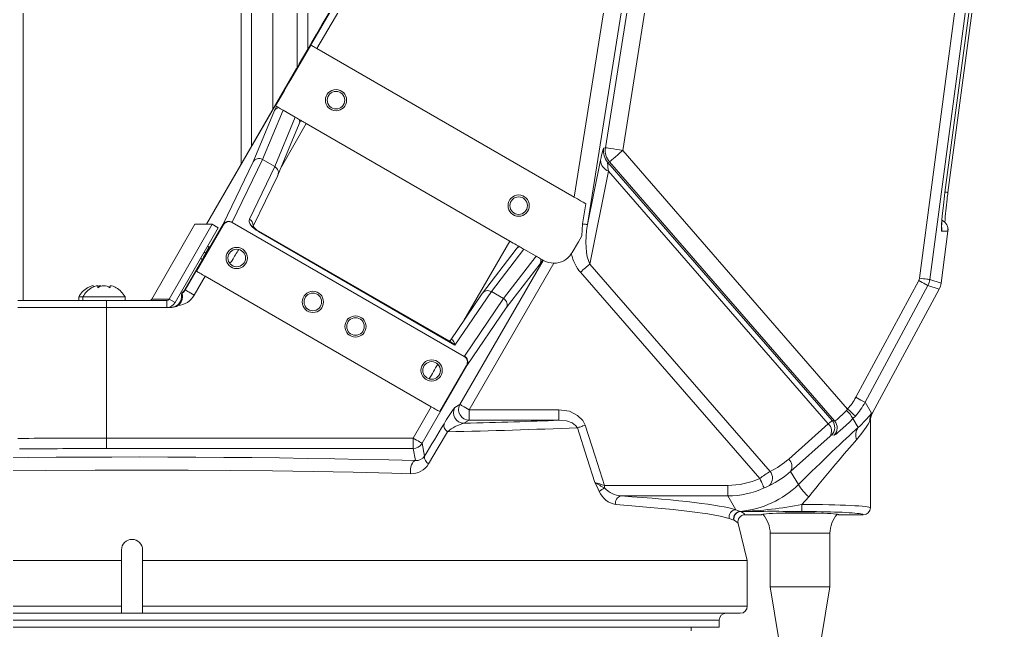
# Model space of a CAD drawing. Header units: millimetres. Extents: x -280 to 408, y 33 to 269.
# Drawn here: x 296.75 to 324.81, y 116.53 to 133.9 of the extents above; entities that cross this region are included whole.
import ezdxf

# ---------------------------------------------------------------- set-up
doc = ezdxf.new("R2010")
doc.units = ezdxf.units.MM

msp = doc.modelspace()

# ---------------------------------------------------------------- linework, layer by layer
at = {"color": 7, "linetype": 'Continuous', "lineweight": 15}
for p, q in [((324.8074, 142.9262), (322.6356, 126.5078)), ((322.3386, 126.5471), (324.4622, 142.6008)), ((323.0636, 128.9841), (324.1748, 137.3841)), ((323.064, 128.984), (324.1752, 137.384)), ((323.1486, 128.984), (324.2598, 137.384)), ((303.3413, 135.5644), (303.3413, 130.3008)), ((304.626, 132.505), (306.4651, 135.6409)), ((304.9413, 135.5644), (304.9413, 133.0659)), ((306.6375, 135.5398), (305.1962, 133.0821)), ((312.5163, 128.8558), (313.5598, 135.4444)), ((314.0791, 135.5315), (312.8974, 128.0706)), ((313.406, 130.2592), (314.2371, 135.5064)), ((314.7303, 135.4283), (313.8992, 130.1811)), ((304.4551, 132.2012), (305.0285, 133.1789)), ((312.5163, 128.8558), (305.1962, 133.0821)), ((304.6256, 132.5252), (302.0588, 128.0794)), ((304.6257, 132.5044), (304.6167, 132.5096)), ((304.6171, 132.5102), (304.626, 132.505)), ((304.2729, 131.8904), (304.0198, 131.4519)), ((304.2729, 131.8904), (304.295, 131.9268)), ((304.2376, 131.3261), (303.6539, 129.9221)), ((304.0514, 131.4336), (304.0198, 131.4519)), ((304.2376, 131.3261), (304.5838, 131.1263)), ((303.3859, 129.859), (303.9912, 131.3148)), ((304.0001, 129.7222), (304.5838, 131.1263)), ((304.0897, 129.4818), (304.6952, 130.9382)), ((304.8965, 130.9457), (310.6835, 127.6046)), ((313.355, 130.2446), (313.406, 130.2592)), ((303.6529, 129.9227), (302.7929, 128.1372)), ((313.8992, 130.1811), (320.2938, 122.8249)), ((302.5292, 128.0802), (303.3859, 129.859)), ((303.279, 128.2279), (303.9991, 129.7228)), ((303.6539, 129.9221), (303.9991, 129.7228)), ((312.8974, 128.0706), (313.2661, 129.9025)), ((313.5224, 129.8535), (313.4714, 129.8389)), ((313.4714, 129.8389), (319.8564, 122.4937)), ((319.9262, 122.4868), (313.5224, 129.8535)), ((303.3879, 128.0241), (304.0857, 129.4729)), ((313.4924, 129.5925), (312.9607, 126.9501)), ((319.744, 122.4008), (313.4924, 129.5925)), ((323.0636, 128.9841), (323.064, 128.984)), ((312.8475, 128.6646), (312.7569, 128.0928)), ((300.5025, 125.9512), (301.7303, 128.0794)), ((302.2223, 128.0794), (300.9945, 125.9512)), ((302.3953, 127.9794), (301.1676, 125.8512)), ((301.452, 126.2145), (302.5292, 128.0802)), ((301.7303, 128.0794), (302.2223, 128.0794)), ((301.7765, 126.7426), (302.5369, 128.0597)), ((302.3953, 127.9794), (302.2223, 128.0794)), ((302.7911, 128.1318), (309.3889, 124.3226)), ((312.7569, 128.0928), (312.7302, 127.7485)), ((309.1265, 124.644), (303.5352, 127.8721)), ((308.9585, 124.7626), (303.5446, 127.8883)), ((322.9519, 126.4055), (323.1475, 127.8841)), ((322.9526, 126.4054), (323.1482, 127.884)), ((323.1475, 127.8841), (322.9763, 127.8841)), ((302.041, 127.2572), (301.9943, 127.2842)), ((310.8673, 127.3747), (309.9088, 126.1221)), ((311.0859, 127.3723), (310.1618, 126.1648)), ((310.508, 125.9649), (311.4321, 127.1724)), ((311.0859, 127.3723), (311.4321, 127.1724)), ((312.4562, 127.2739), (312.4355, 127.2406)), ((301.9446, 127.0819), (301.4438, 126.2146)), ((301.9447, 127.0818), (301.444, 126.2145)), ((301.9447, 127.0818), (301.9446, 127.0819)), ((309.2692, 122.954), (311.6366, 127.0543)), ((311.9364, 126.9739), (309.5289, 122.8041)), ((311.5455, 126.9534), (310.5873, 125.7013)), ((311.6182, 127.0649), (311.6366, 127.0543)), ((312.9607, 126.9501), (318.0883, 121.0514)), ((302.0215, 126.6012), (301.7117, 126.0646)), ((302.0215, 126.6012), (308.4482, 122.8907)), ((317.795, 120.85), (312.6938, 126.7182)), ((298.9742, 126.278), (298.9742, 126.3029)), ((299.3084, 126.3022), (299.3084, 126.2793)), ((299.3163, 126.2736), (299.3115, 126.3022)), ((320.5282, 123.1574), (322.3165, 126.4786)), ((322.5802, 126.3365), (320.7919, 123.0154)), ((322.8966, 126.2343), (322.5802, 126.3365)), ((322.6356, 126.5078), (322.9519, 126.4055)), ((298.4229, 126.0144), (298.4229, 125.9144)), ((298.5413, 126.0144), (298.4229, 126.0144)), ((298.5413, 126.0144), (298.5413, 125.9144)), ((299.7413, 126.0144), (298.5413, 126.0144)), ((299.7413, 125.9144), (299.7413, 126.0144)), ((301.3484, 126.0144), (301.3738, 126.0144)), ((301.3652, 126.1195), (301.3572, 126.1195)), ((301.4438, 126.2146), (301.444, 126.2145)), ((301.444, 126.2145), (301.452, 126.2145)), ((309.9031, 126.1142), (308.9859, 124.7688)), ((310.1628, 126.1642), (309.1265, 124.644)), ((310.1628, 126.1642), (310.508, 125.9649)), ((321.0011, 122.7141), (322.8966, 126.2343)), ((321.0017, 122.7138), (322.8972, 126.2339)), ((296.6894, 125.9144), (299.214, 125.9144)), ((296.6894, 125.7144), (299.214, 125.7144)), ((299.214, 125.9144), (299.214, 125.7144)), ((299.214, 125.9144), (300.9307, 125.9144)), ((299.214, 125.7144), (300.9307, 125.7144)), ((299.214, 125.7144), (299.214, 121.9991)), ((299.214, 125.7144), (301.0768, 125.7144)), ((300.9945, 125.9512), (300.5025, 125.9512)), ((300.9307, 125.9144), (300.9307, 125.7144)), ((300.9945, 125.9512), (301.1676, 125.8512)), ((309.3927, 124.3268), (310.509, 125.9643)), ((310.5873, 125.7013), (309.4752, 124.0699)), ((309.4752, 124.0699), (308.193, 121.8492)), ((309.4535, 124.0664), (308.6931, 122.7493)), ((309.1213, 122.8686), (309.2692, 122.954)), ((320.7919, 123.0154), (320.9782, 122.7035)), ((307.9334, 121.9991), (308.4482, 122.8907)), ((309.5289, 122.5043), (309.5289, 122.8041)), ((309.5289, 122.8041), (312.0816, 122.8041)), ((312.0816, 122.8041), (312.0816, 122.5043)), ((320.2591, 122.7843), (320.2938, 122.8249)), ((320.9986, 122.7022), (321.0033, 122.7131)), ((309.5289, 122.5043), (309.3809, 122.4188)), ((312.0816, 122.5043), (309.5289, 122.5043)), ((318.6203, 121.4003), (319.744, 122.4008)), ((319.8564, 122.4937), (319.9262, 122.4868)), ((320.5162, 122.6243), (320.4472, 122.552)), ((320.5979, 122.2996), (320.4472, 122.552)), ((320.9413, 122.4755), (320.9408, 122.4774)), ((320.9413, 120.0147), (320.9413, 122.4755)), ((319.9121, 122.0787), (319.8424, 122.0857)), ((299.214, 121.9991), (307.9334, 121.9991)), ((299.214, 121.9991), (299.214, 121.6995)), ((307.9334, 121.6995), (307.9334, 121.9991)), ((308.193, 121.8492), (308.2627, 121.4862)), ((319.796, 122.0501), (318.6722, 121.0496)), ((307.9334, 121.6995), (299.214, 121.6995)), ((307.9995, 121.3554), (307.9334, 121.6995)), ((318.6722, 121.0496), (318.8953, 120.6761)), ((313.3836, 120.652), (313.3836, 120.578)), ((313.3836, 120.652), (316.8833, 120.652)), ((316.8833, 120.652), (316.8833, 120.3524)), ((316.8833, 120.3524), (313.8543, 120.3524)), ((317.1191, 119.9575), (316.8833, 120.3524)), ((319.1872, 120.3236), (318.9951, 120.109)), ((317.1191, 119.9575), (317.2432, 119.9119)), ((317.2432, 119.9119), (317.2599, 119.9082)), ((317.2566, 119.9081), (317.2599, 119.9082)), ((317.2649, 119.907), (317.2583, 119.9069)), ((318.3938, 119.8644), (319.4888, 119.8644)), ((317.0579, 119.6638), (316.9275, 119.7093)), ((317.0635, 119.6595), (317.0579, 119.6638)), ((317.4413, 118.5144), (317.1785, 119.5656)), ((317.3724, 119.8144), (317.8413, 119.8144)), ((320.0413, 119.8144), (320.7412, 119.8144)), ((318.0913, 119.2882), (318.0913, 117.7644)), ((319.7913, 117.7644), (319.7913, 119.2882)), ((299.6413, 118.5144), (299.6413, 118.8144)), ((300.2413, 118.8144), (300.2413, 118.5144)), ((284.9037, 118.5144), (299.6413, 118.5144)), ((299.6413, 117.2144), (299.6413, 118.5144)), ((300.2413, 118.5144), (317.4413, 118.5144)), ((300.2413, 118.5144), (300.2413, 117.2144)), ((317.4413, 117.2144), (317.4413, 118.5144)), ((318.0913, 117.7644), (318.3413, 116.2644)), ((318.0913, 117.7644), (319.7913, 117.7644)), ((319.5413, 116.2644), (319.7913, 117.7644)), ((282.4413, 117.2144), (299.6413, 117.2144)), ((299.6413, 117.0144), (282.6413, 117.0144)), ((299.6413, 117.0144), (299.6413, 117.2144)), ((300.2413, 117.0144), (299.6413, 117.0144)), ((300.2413, 117.2144), (300.2413, 117.0144)), ((300.2413, 117.2144), (317.4413, 117.2144)), ((317.2413, 117.0144), (300.2413, 117.0144)), ((316.6413, 116.8144), (283.2413, 116.8144)), ((316.6413, 116.6144), (316.6413, 116.8144)), ((283.2413, 116.6144), (316.6413, 116.6144)), ((315.8413, 116.5144), (315.8413, 116.6144))]:
    msp.add_line(p, q, dxfattribs=at)
at = {"color": 8, "linetype": 'Continuous', "lineweight": 15}
for p, q in [((296.8413, 135.5644), (296.8413, 125.9144)), ((303.0413, 129.7811), (303.0413, 135.5644)), ((303.9413, 135.5644), (303.9413, 131.34)), ((304.6413, 132.5522), (304.6413, 135.5644)), ((304.6167, 132.5096), (302.059, 128.0794)), ((304.8965, 130.9457), (304.1883, 129.7192)), ((323.1482, 127.884), (323.1475, 127.8841)), ((302.0942, 127.4574), (302.1299, 127.4368)), ((309.3801, 125.3471), (310.6835, 127.6046)), ((301.9446, 127.0819), (301.8943, 127.111)), ((318.0913, 119.2882), (319.7913, 119.2882))]:
    msp.add_line(p, q, dxfattribs=at)
at = {"color": 7, "linetype": 'Continuous', "lineweight": 15, "flags": 128}
for points in [[(305.1962, 133.0821), (305.1638, 133.1008), (305.1325, 133.1189), (305.1035, 133.1356), (305.0777, 133.1505), (305.0562, 133.1629), (305.0395, 133.1725), (305.0285, 133.1789)], [(304.295, 131.9268), (304.3957, 132.0996), (304.4551, 132.2012)], [(304.0514, 131.4336), (304.0766, 131.4191), (304.1063, 131.4019)], [(304.1063, 131.4019), (304.1356, 131.385), (304.1681, 131.3662), (304.2026, 131.3463), (304.2376, 131.3261)], [(304.5838, 131.1263), (304.6186, 131.1061), (304.6511, 131.0874), (304.6798, 131.0708), (304.7036, 131.0571)], [(304.7036, 131.0571), (304.731, 131.0412), (304.7438, 131.0338)], [(304.8965, 130.9457), (304.862, 130.9656), (304.8288, 130.9848), (304.7984, 131.0023), (304.7719, 131.0176), (304.7504, 131.03), (304.7438, 131.0338)], [(313.406, 130.2592), (313.4198, 130.257), (313.4507, 130.2521), (313.4978, 130.2447), (313.5593, 130.2349), (313.6329, 130.2233), (313.7162, 130.2101), (313.806, 130.1958), (313.8992, 130.1811)], [(313.8992, 130.1811), (313.828, 130.1192), (313.7594, 130.0595), (313.6957, 130.0042), (313.6394, 129.9553), (313.5925, 129.9145), (313.5565, 129.8832), (313.5328, 129.8626), (313.5224, 129.8535)], [(312.8475, 128.6646), (312.7768, 128.7054), (312.6959, 128.7521), (312.6079, 128.8029), (312.5163, 128.8558)], [(322.9685, 127.9809), (322.9686, 127.9801), (322.9681, 127.9923), (322.9684, 128.0289), (322.9712, 128.0962), (322.9778, 128.1951), (322.9884, 128.3216), (323.0029, 128.4705), (323.0201, 128.6278)], [(312.7569, 128.0928), (312.7867, 128.0881), (312.8133, 128.0839), (312.8366, 128.0802), (312.8564, 128.0771), (312.8725, 128.0745), (312.8847, 128.0726), (312.8931, 128.0713), (312.8974, 128.0706)], [(312.4562, 127.2739), (312.636, 127.5854), (312.7302, 127.7485)], [(302.1142, 127.3986), (302.1143, 127.399), (302.1113, 127.3923), (302.0988, 127.3666), (302.0724, 127.3156), (302.032, 127.2405), (301.9782, 127.1426), (301.9429, 127.0789)], [(310.9258, 127.4647), (310.9026, 127.4781), (310.8704, 127.4967), (310.8306, 127.5196), (310.785, 127.546), (310.7353, 127.5747), (310.6835, 127.6046)], [(310.9258, 127.4647), (310.9425, 127.4551), (310.966, 127.4415)], [(310.966, 127.4415), (310.9898, 127.4277), (311.0185, 127.4111), (311.051, 127.3924), (311.0859, 127.3723)], [(311.4321, 127.1724), (311.467, 127.1522), (311.5015, 127.1323), (311.534, 127.1135), (311.5633, 127.0966)], [(302.716, 126.9765), (302.7746, 127.0264), (302.793, 127.054)], [(311.5633, 127.0966), (311.5979, 127.0766), (311.6182, 127.0649)], [(312.6938, 126.7182), (312.7308, 126.7503), (312.7674, 126.7822), (312.8034, 126.8134), (312.8382, 126.8437), (312.8717, 126.8728), (312.9035, 126.9004), (312.9332, 126.9263), (312.9607, 126.9501)], [(301.7765, 126.7426), (301.7927, 126.7332), (301.8143, 126.7208), (301.8407, 126.7055), (301.8715, 126.6878), (301.9058, 126.668), (301.9428, 126.6466), (301.9817, 126.6241), (302.0215, 126.6012)], [(298.6729, 126.2736), (298.7516, 126.3134), (298.8013, 126.3286), (298.837, 126.329), (298.8538, 126.3157), (298.8537, 126.3029)], [(298.7913, 126.2736), (298.8699, 126.3134), (298.9197, 126.3286), (298.9554, 126.329), (298.9721, 126.3157), (298.9719, 126.2896), (298.9663, 126.2736)], [(299.3096, 126.3134), (299.3257, 126.3286), (299.3604, 126.329), (299.4068, 126.3157), (299.4632, 126.2896), (299.4913, 126.2736)], [(322.3165, 126.4786), (322.3663, 126.4517), (322.4143, 126.4259), (322.4589, 126.4019), (322.4983, 126.3807), (322.5312, 126.363), (322.5563, 126.3494), (322.5729, 126.3405), (322.5802, 126.3365)], [(322.3386, 126.5471), (322.3947, 126.5396), (322.4488, 126.5325), (322.499, 126.5259), (322.5433, 126.52), (322.5804, 126.5151), (322.6087, 126.5113), (322.6273, 126.5089), (322.6356, 126.5078)], [(301.4438, 126.2146), (301.424, 126.1846), (301.3561, 126.1194)], [(301.7117, 126.0646), (301.6621, 126.0932), (301.6143, 126.1207), (301.5702, 126.1463), (301.5312, 126.1688), (301.4988, 126.1874), (301.4743, 126.2016), (301.4585, 126.2107), (301.452, 126.2145)], [(308.991, 124.7756), (308.9863, 124.7725), (308.9636, 124.7659), (308.9504, 124.7665), (308.9506, 124.7664)], [(309.5289, 122.8041), (309.4793, 122.8327), (309.4316, 122.8603), (309.3874, 122.8858), (309.3484, 122.9083), (309.3161, 122.927), (309.2916, 122.9411), (309.2757, 122.9502), (309.2692, 122.954)], [(320.5282, 123.1574), (320.578, 123.1306), (320.626, 123.1047), (320.6706, 123.0807), (320.71, 123.0595), (320.7429, 123.0418), (320.768, 123.0283), (320.7846, 123.0194), (320.7919, 123.0154)], [(308.4482, 122.8907), (308.488, 122.8677), (308.5269, 122.8453), (308.5639, 122.8239), (308.5982, 122.8041), (308.6289, 122.7864), (308.6554, 122.7711), (308.6769, 122.7586), (308.6931, 122.7493)], [(312.8295, 122.3623), (312.7589, 122.5009), (312.6149, 122.6441), (312.3816, 122.7593), (312.0816, 122.8041)], [(320.2938, 122.8249), (320.3357, 122.7872), (320.376, 122.7507), (320.4135, 122.717), (320.4467, 122.687), (320.4744, 122.662), (320.4957, 122.6428), (320.5098, 122.6301), (320.5162, 122.6243)], [(312.6069, 122.2896), (312.5588, 122.3583), (312.4591, 122.4288), (312.2953, 122.4844), (312.0816, 122.5043)], [(312.6069, 122.2896), (312.6282, 122.2965), (312.652, 122.3043), (312.6781, 122.3128), (312.706, 122.322), (312.7355, 122.3316), (312.7662, 122.3416), (312.7977, 122.3519), (312.8295, 122.3623)], [(312.8295, 122.3623), (313.1145, 121.4864), (313.3836, 120.652)], [(320.9225, 122.4668), (320.9213, 122.4651), (320.9162, 122.458), (320.8759, 122.3953), (320.8206, 122.3069), (320.7014, 122.1339), (320.5493, 121.9471)], [(308.9166, 122.1769), (308.6515, 121.729), (308.3764, 121.2635)], [(313.1068, 120.737), (312.8898, 121.4136), (312.6069, 122.2896)], [(308.193, 121.8492), (308.1865, 121.8529), (308.1707, 121.862), (308.1462, 121.8762), (308.1139, 121.8949), (308.0749, 121.9174), (308.0307, 121.9429), (307.9829, 121.9704), (307.9334, 121.9991)], [(307.9995, 121.3554), (307.9689, 121.3451), (307.9398, 121.3206), (307.9137, 121.2833), (307.8917, 121.2348), (307.8749, 121.1777), (307.8643, 121.1146), (307.8602, 121.0487), (307.8629, 120.983)], [(307.8629, 120.983), (307.3266, 120.9974), (306.2265, 121.023), (305.0897, 121.0446), (303.9329, 121.0617), (302.7504, 121.0745), (301.5352, 121.0829), (300.3055, 121.0867), (298.8928, 121.0852), (297.4776, 121.0774), (296.0494, 121.063), (294.6393, 121.0419), (293.3157, 121.0156), (292.0288, 120.9833), (290.7708, 120.9445), (289.5708, 120.8998), (288.4403, 120.8495), (287.3879, 120.7938), (286.4088, 120.7319), (285.5302, 120.6651)], [(313.232, 120.4802), (313.1691, 120.6074), (313.1074, 120.7357), (313.1068, 120.737)], [(317.795, 120.85), (317.8183, 120.7987), (317.8409, 120.7493), (317.8617, 120.7035), (317.8803, 120.6629), (317.8958, 120.6289), (317.9077, 120.6028), (317.9156, 120.5855), (317.9192, 120.5775)], [(316.9275, 119.7093), (316.6674, 119.7746), (316.3179, 119.8388), (315.8702, 119.9028), (315.3335, 119.9649), (314.5783, 120.0362), (314.1527, 120.0707), (313.6982, 120.1041)], [(317.1785, 119.5656), (317.1685, 119.5868), (317.0635, 119.6595)]]:
    msp.add_lwpolyline(points, dxfattribs=at)
at = {"color": 8, "linetype": 'Continuous', "lineweight": 15, "flags": 128}
for points in [[(323.0655, 128.995), (323.0669, 128.9948), (323.1038, 128.99), (323.1302, 128.9865), (323.1453, 128.9845), (323.1486, 128.984)], [(303.5352, 127.8721), (303.5429, 127.8853), (303.5446, 127.8883)], [(302.1299, 127.4368), (302.1137, 127.4011), (302.1131, 127.3991)]]:
    msp.add_lwpolyline(points, dxfattribs=at)
at = {"color": 7, "linetype": 'Continuous', "lineweight": 15}
for centre, radius in [((305.7425, 131.6119), 0.3025), ((305.7425, 131.6119), 0.25), ((310.9387, 128.6119), 0.3025), ((310.9387, 128.6119), 0.25), ((302.9193, 127.122), 0.3025), ((302.9193, 127.122), 0.25), ((305.0844, 125.872), 0.3025), ((305.0844, 125.872), 0.25), ((306.2968, 125.172), 0.3025), ((306.2968, 125.172), 0.25), ((308.4619, 123.922), 0.3025), ((308.4619, 123.922), 0.25)]:
    msp.add_circle(centre, radius, dxfattribs=at)
for centre, radius, start, end in [((304.7329, 132.4422), 0.1343, 149.59017, 149.87879), ((304.6645, 132.4822), 0.0447, 149.42654, 150.29595), ((306.2295, 130.8139), 2.2332, 150.09468, 151.18058), ((304.2928, 131.9223), 0.00503, 63.68267, 79.94087), ((304.1559, 131.2168), 0.1916, 104.99324, 149.23906), ((313.8497, 130.1669), 0.5008, 171.07678, 220.92339), ((313.9007, 130.1815), 0.5007, 171.07649, 220.92368), ((313.6203, 129.9234), 0.3548, 183.37488, 248.88171), ((334.5681, 127.3139), 11.539, 172.62499, 175.90766), ((302.6907, 127.9716), 0.1946, 58.32336, 146.08416), ((302.6997, 127.9701), 0.1858, 60.52576, 151.17292), ((303.7098, 128.2361), 0.385, 210.5312, 244.59481), ((322.8508, 127.9234), 0.3, 352.47354, 64.75857), ((297.3055, 129.7281), 5.3409, 330.29958, 334.59564), ((308.9485, 123.6584), 7.0299, 148.17381, 151.11735), ((311.9366, 127.5739), 0.6, 269.97985, 326.25368), ((311.3783, 127.047), 0.1916, 330.75977, 15.00751), ((311.9365, 127.5738), 0.5999, 239.9971, 269.98236), ((299.0349, 125.6745), 0.7, 120.39715, 150.95025), ((299.1532, 125.6745), 0.7, 120.39715, 150.95025), ((299.0229, 126.1105), 0.2211, 74.45931, 105.8377), ((299.1413, 126.0431), 0.2894, 52.79976, 127.20024), ((299.1293, 125.6745), 0.7, 29.04975, 59.17324), ((322.4555, 126.4714), 0.5008, 331.72929, 352.43441), ((322.4569, 126.471), 0.5, 331.69924, 352.46475), ((301.0358, 126.0237), 0.3127, 304.18375, 358.28568), ((301.0843, 126.0068), 0.2896, 304.06907, 1.50656), ((301.7617, 126.0327), 0.4138, 167.89564, 182.54003), ((300.8297, 126.0231), 0.5441, 359.07987, 10.20155), ((300.4388, 125.988), 0.0736, 270.0068, 330.03281), ((300.9307, 125.9881), 0.0737, 270.003, 329.9833), ((300.9307, 125.9879), 0.2735, 270.00752, 330.01863), ((309.2934, 124.1622), 0.1866, 329.08191, 59.21894), ((309.3004, 124.1555), 0.1946, 333.91675, 61.67567), ((300.6024, 128.4597), 9.1384, 328.47782, 331.52208), ((309.5298, 122.8046), 0.3003, 150.17042, 269.82964), ((311.6667, 120.8684), 3.2373, 141.84149, 151.77241), ((309.3818, 122.7192), 0.3003, 150.17025, 269.82967), ((319.7187, 122.1545), 0.8299, 28.61908, 49.36932), ((316.3403, 126.6895), 6.1154, 314.1241, 319.3239), ((321.4104, 122.477), 0.488, 152.33497, 181.19187), ((321.4391, 122.4765), 0.4983, 151.53095, 179.90626), ((321.3444, 122.4977), 0.4017, 149.41109, 183.17282), ((309.0272, 122.3624), 0.216, 170.09177, 239.1904), ((309.6948, 121.2499), 1.2103, 105.0289, 130.01065), ((319.5595, 122.1943), 0.277, 328.63504, 48.21258), ((319.6289, 122.2973), 0.3006, 315.25068, 40.79842), ((319.6986, 122.2903), 0.3006, 315.25068, 40.79841), ((304.6939, 321.0046), 198.8726, 271.216655, 272.280344), ((320.8864, 122.0802), 0.3624, 142.74599, 201.54738), ((307.9333, 121.9997), 0.3002, 270.02107, 329.90288), ((307.8821, 121.558), 0.5753, 268.08241, 329.20941), ((308.02, 121.6445), 0.2898, 265.94406, 326.8955), ((308.4827, 121.4581), 0.2217, 172.7195, 241.35177), ((318.4357, 121.1938), 0.277, 328.63569, 48.21193), ((281.7609, 173.6463), 63.9211, 304.31393, 304.632906), ((317.8607, 120.8598), 0.2976, 314.81468, 40.08492), ((314.6941, 123.181), 2.9143, 236.99866, 243.27832), ((314.2303, 123.9029), 3.3593, 250.46174, 255.40285), ((316.9925, 122.6218), 2.7215, 275.28424, 314.3615), ((320.1745, 121.4382), 1.489, 210.78736, 228.46788), ((313.6676, 119.9714), 0.6698, 115.08573, 130.56617), ((313.8105, 120.7203), 0.6263, 202.54131, 259.67501), ((313.8981, 121.0475), 0.6965, 222.38212, 266.39044), ((314.3809, 128.2906), 8.4859, 294.64284, 295.7711), ((313.8918, 120.1556), 0.2003, 100.78281, 194.8992), ((316.8883, 130.7182), 10.8164, 271.96868, 281.23181), ((316.9037, 120.0654), 2.0919, 355.71784, 1.19229), ((317.1229, 119.7566), 0.201, 91.06377, 193.60917), ((317.2529, 119.7114), 0.2008, 92.7798, 193.70452), ((317.2587, 119.7072), 0.2009, 90.59083, 193.72048), ((317.2604, 119.7049), 0.2021, 90.6, 192.97237), ((317.2606, 119.912), 0.00554, 224.72202, 245.87175), ((317.2688, 119.9355), 0.0288, 252.0618, 262.29574), ((318.213, 52.5156), 67.3981, 89.339686, 90.806037), ((317.2913, 119.2882), 0.8, 0, 42.58866), ((320.5913, 119.2882), 0.8, 137.41134, 180), ((320.7411, 120.0146), 0.2002, 270.04207, 0.02789), ((317.3726, 119.6142), 0.2001, 90.06876, 194.06894), ((299.9413, 118.8144), 0.3, 89.99991, 180.0002), ((299.9413, 118.8144), 0.3, 359.99997, 89.99992), ((316.8413, 116.8144), 0.2, 90, 180), ((317.2413, 117.2144), 0.2, 270, 0)]:
    msp.add_arc(centre, radius, start, end, dxfattribs=at)
at = {"color": 8, "linetype": 'Continuous', "lineweight": 15}
for centre, radius, start, end in [((304.5211, 131.0103), 0.1884, 337.49906, 14.35769), ((303.1908, 128.0553), 0.1938, 353.02842, 62.92212), ((322.6779, 127.9233), 0.3009, 352.50681, 16.99759), ((322.85, 127.9234), 0.3001, 352.46552, 64.60016), ((311.0168, 127.26), 0.1884, 105.6433, 142.50056), ((322.9452, 126.3519), 0.054, 82.12529, 82.85042), ((322.9028, 126.2452), 0.0126, 240.1502, 243.26516)]:
    msp.add_arc(centre, radius, start, end, dxfattribs=at)
at = {"color": 7, "linetype": 'Continuous', "lineweight": 15}
for centre, major_axis, ratio, start_param, end_param in [((319.543, 157.9629), (14.9259, 25.4527), 0.0002366, 2.5841599, 3.1415935), ((297.249, 119.7278), (7.3767, 12.7766), 0.0002366, 5.9816146, 6.2831845), ((297.3356, 119.6778), (7.2905, 12.8271), 0.000473, 6.065406, 6.2831797), ((319.6292, 157.9123), (15.0125, 25.4027), 0.0003548, 3.071781, 3.1415955), ((304.1875, 131.6476), (0.2, 0.3464), 0.0349208, 2.2568417, 2.8797933), ((304.8799, 131.2479), (0.2, 0.3464), 0.0349208, 2.2568417, 2.8797933), ((313.1534, 128.9543), (0.2026, 1.2903), 0.0401011, 0.0186313, 0.7516696), ((303.559, 129.759), (0.1825, -0.0818), 0.9426914, 1.4772099, 3.0332565), ((303.4436, 129.4814), (0.2034, 0.4442), 0.4080907, 6.2446613, 6.2503782), ((304.117, 129.9989), (0.0927, 0.2873), 0.6543391, 3.0019879, 3.0077048), ((303.9052, 129.5592), (0.1825, -0.0818), 0.9426914, 6.1748491, 7.7546782), ((313.6466, 128.8762), (-0.1755, 0.9627), 0.0357233, 6.2753726, 7.0084109), ((323.1218, 128.9841), (0.1459, 1.1), 0.0519527, 1.5776874, 1.9129794), ((323.2064, 128.9841), (0.1459, 1.1), 0.0519527, 1.5776874, 1.753194), ((302.7897, 127.9317), (0.2598, -0.15), 0.1554359, 3.1764992, 3.4814296), ((302.8803, 128.0887), (0.0866, -0.05), 0.4663077, 3.1764992, 3.2969807), ((303.6285, 128.0336), (0.3464, -0.2), 0.4663077, 3.1764992, 4.712389), ((313.4036, 128.0573), (0.2565, 1.2746), 0.3845773, 1.6376102, 2.6952798), ((311.0431, 127.6895), (0.2, 0.3464), 0.0349208, 3.403392, 4.0263436), ((313.4036, 128.0573), (-0.3178, -1.5789), 0.6208956, 5.3756329, 5.8368724), ((311.7355, 127.2898), (0.2, 0.3464), 0.0349208, 3.403392, 4.0263436), ((322.1401, 126.5734), (0.1906, -0.0616), 0.9985836, 6.1022232, 6.4641475), ((322.1401, 126.5734), (0.1538, 0.4757), 0.9997175, 4.5314268, 4.8933511), ((301.1915, 126.3644), (-0.6005, 0), 0.999188, 1.6624768, 2.6183455), ((301.1835, 126.3644), (0.3007, 0), 0.9975687, 5.3281559, 5.7599382), ((301.1915, 126.3644), (0.3007, 0), 0.9975687, 5.3281559, 5.7599382), ((310.068, 126.0011), (0.1621, -0.1171), 0.9426914, 1.6700997, 3.2499288), ((310.3429, 126.4044), (0.2025, 0.224), 0.6543391, 3.2754805, 3.2811974), ((301.0445, 126.0144), (-0.3002, 0), 0.999188, 1.5707963, 2.1604124), ((301.0768, 126.0144), (-0.3002, 0), 0.999188, 1.5707963, 2.1715074), ((310.2315, 125.5625), (0.283, 0.3983), 0.4080907, 0.0328071, 0.038524), ((310.4142, 125.8012), (0.1621, -0.1171), 0.9426914, 0.1083362, 1.6643828), ((309.0358, 124.487), (-0.0038, 0.3139), 0.3395322, 5.2320287, 6.8175747), ((309.307, 124.3782), (0.0866, -0.05), 0.4663077, 6.1277973, 6.2482787), ((309.2164, 124.2212), (0.2598, -0.15), 0.1554359, 5.9433484, 6.2482787), ((319.0306, 123.967), (-0.8734, 1.4622), 0.998142, 3.4394114, 3.6792018), ((319.0306, 123.967), (-1.0269, 1.7193), 0.9986981, 3.4394114, 3.6792018), ((320.2641, 122.8591), (0.3396, 0.3714), 0.0936906, 3.1831848, 4.595658), ((318.5016, 118.0665), (2.4973, 4.6507), 0.0247937, 6.257982, 6.3740503), ((288.4442, 86.0946), (25.9381, 44.9843), 0.0157215, 0.6407606, 0.6743779), ((299.9413, 122.8775), (16.1743, 0), 0.0349221, 5.3355675, 5.5613466), ((319.4893, 122.1549), (0.368, 0.3388), 0.0237101, 0.0516843, 0.7847226), ((320.4761, 122.6476), (0.5663, 0.568), 0.0590231, 3.1897357, 4.6022088), ((318.9413, 117.8297), (1.9975, 4.6509), 0.0215728, 6.2539339, 6.3700021), ((318.5879, 120.16), (2.4978, 2.5129), 0.0417158, 0.5948628, 1.4055621), ((319.7014, 121.9434), (0.1416, 0.142), 0.0590231, 0.048143, 0.7811813), ((299.214, 121.2811), (14, 0), 0.0512848, 1.5707963, 1.7521161), ((318.9413, 119.8075), (1.9974, 2.5137), 0.0406412, 0.585703, 1.3964023), ((299.9413, 120.5487), (17.3741, 0), 0.0524123, 1.0885105, 2.5749221), ((299.214, 120.9815), (13.7, 0), 0.0524078, 1.5707963, 1.7521161), ((317.0566, 122.9661), (2.2175, -0.4228), 0.9414305, 5.3657051, 5.6571586), ((316.8965, 122.8269), (2.5136, -0.4692), 0.9482615, 5.3654166, 5.6568701), ((316.8797, 122.855), (1.1302, -1.8923), 0.998142, 5.7455762, 6.1727942), ((316.8797, 122.855), (-1.2838, 2.1493), 0.9985869, 2.6039835, 3.0312016), ((299.9413, 119.8019), (17.4327, 0), 0.0524123, 0.171198, 0.6466639), ((318.9413, 120.0147), (2, 0), 0.047167, 0, 1.5438578), ((299.9413, 119.8019), (17.4327, 0), 0.0524123, 0.0137028, 0.1152688), ((318.9413, 119.8144), (1.1, 0), 0.0524078, 0, 3.1415927), ((318.9413, 119.8149), (1.8, 0), 0.0524078, 0.2900228, 1.5438578)]:
    msp.add_ellipse(centre, major_axis=major_axis, ratio=ratio, start_param=start_param, end_param=end_param, dxfattribs=at)
at = {"color": 8, "linetype": 'Continuous', "lineweight": 15}
for centre, major_axis, ratio, start_param, end_param in [((323.1218, 128.9841), (0.1459, 1.1), 0.0519527, 1.9129794, 3.1484837), ((309.0358, 124.487), (0.3697, -0.326), 0.361453, 1.6435982, 2.0799306), ((318.9413, 119.8149), (1.8, 0), 0.0524078, 6.2773702, 6.5732081)]:
    msp.add_ellipse(centre, major_axis=major_axis, ratio=ratio, start_param=start_param, end_param=end_param, dxfattribs=at)

doc.saveas('drawing.dxf')
